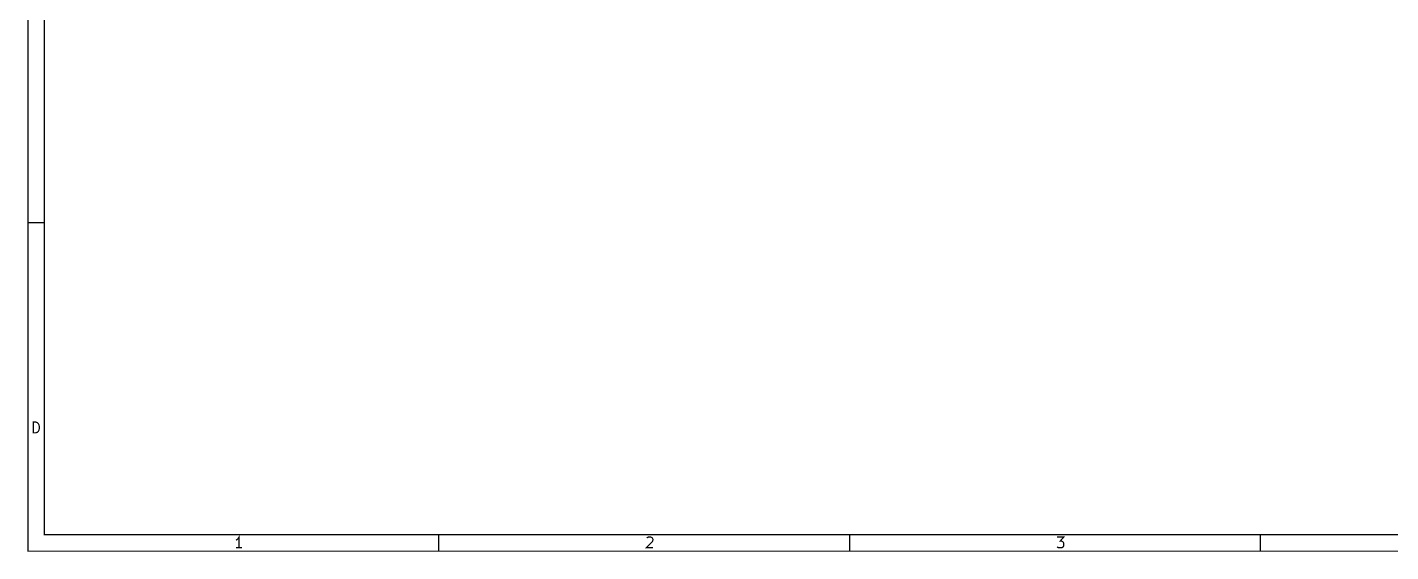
# Model space of a CAD drawing. Extents: x 0.4 to 11.3, y 0.4 to 7.9.
# Drawn here: x 0.39 to 6.92, y 0.4 to 2.92 of the extents above; entities that cross this region are included whole.
import ezdxf

# ---------------------------------------------------------------- set-up
doc = ezdxf.new("R2010")
doc.units = 0
doc.layers.get('0').update_dxf_attribs({"linetype": 'CONTINUOUS'})

msp = doc.modelspace()

# ---------------------------------------------------------------- linework, layer by layer
at = {"color": 0, "const_width": 0.005906}
for points in [[(0.393718, 7.88406), (11.2993, 7.88406), (11.2993, 0.403483), (0.393718, 0.403483), (0.393718, 7.88406)], [(0.472439, 7.80533), (11.2205, 7.80533), (11.2205, 0.482206), (0.472439, 0.482206), (0.472439, 7.80533)], [(0.419596, 0.971192), (0.419596, 1.02241), (0.431803, 1.02241), (0.439074, 1.01997), (0.444011, 1.01508), (0.446397, 1.0102), (0.448893, 1.00049), (0.448893, 0.993164), (0.446397, 0.983399), (0.444011, 0.978461), (0.439074, 0.973687), (0.431803, 0.971192), (0.419596, 0.971192)]]:
    msp.add_lwpolyline(points, close=True, dxfattribs=at)
for points in [[(0.393718, 1.97857), (0.472385, 1.97857)], [(1.40522, 0.41976), (1.40522, 0.470865), (1.40039, 0.463596), (1.39551, 0.458768), (1.39063, 0.456272)], [(2.36219, 0.48226), (2.36219, 0.403592)], [(3.3591, 0.466092), (3.36149, 0.468479), (3.36637, 0.470865), (3.37858, 0.470865), (3.38351, 0.468479), (3.3859, 0.466092), (3.3884, 0.461208), (3.3884, 0.456272), (3.3859, 0.449001), (3.35672, 0.41976), (3.3884, 0.41976)], [(4.33068, 0.48226), (4.33068, 0.403592)], [(5.32519, 0.470865), (5.35688, 0.470865), (5.33979, 0.451497), (5.34711, 0.451497), (5.352, 0.449001), (5.35439, 0.44656), (5.35688, 0.441678), (5.35688, 0.429471), (5.35439, 0.424587), (5.352, 0.4222), (5.34711, 0.41976), (5.33251, 0.41976), (5.32758, 0.4222), (5.32519, 0.424587)], [(6.29921, 0.48226), (6.29921, 0.403592)], [(1.41992, 0.41976), (1.39063, 0.41976)]]:
    msp.add_lwpolyline(points, dxfattribs=at)

doc.saveas('drawing.dxf')
